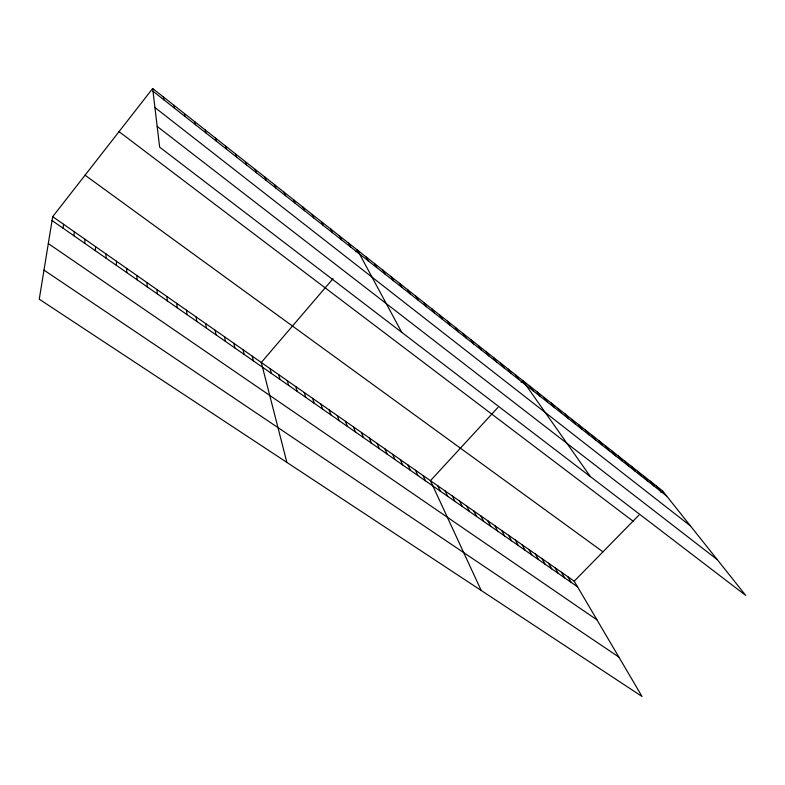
<?xml version="1.0" encoding="UTF-8"?>
<svg xmlns="http://www.w3.org/2000/svg" width="785" height="785" viewBox="0 0 785 785"><rect width="100%" height="100%" fill="white"/><g stroke="black" fill="none" stroke-linecap="round" stroke-linejoin="round"><path stroke-width="1.18" d="M116.406 265.389L116.435 261.228M105.936 258.088L106.053 253.977M95.358 250.719L95.584 246.657M84.692 243.281L85.006 239.268M73.918 235.775L74.34 231.81M63.045 228.19L63.565 224.274M52.693 216.68L39.25 299.193L642.052 696.491L574.218 581.175L52.693 216.68L152.673 88.509L662.638 490.949L745.75 595.442L159.64 147.158L152.673 88.509M333.017 278.685L261.297 362.474L286.888 462.414M356.017 251.808L357.469 250.121L401.724 332.31M497.935 407.444L430.445 480.695L481.215 590.497M521.171 382.226L522.722 380.539L590.418 476.642M574.218 581.175L638.911 515.156M660.941 492.686L662.638 490.949M43.989 270.118L618.845 657.035M48.307 243.556L596.983 619.885M52.065 220.536L577.524 586.807M85.055 175.192L602.968 551.835M119.035 131.625L633.024 521.161M157.177 126.414L717.245 559.607M154.93 107.535L690.476 525.94M152.996 91.237L666.681 496.032M656.466 486.072L660.479 491.145M650.245 481.166L654.229 486.219M643.975 476.22L647.929 481.254M637.665 471.245L641.581 476.26M631.307 466.221L635.193 471.216M624.899 461.168L628.756 466.143M618.452 456.075L622.26 461.03M611.947 450.943L615.725 455.879M605.392 445.772L609.14 450.688M598.788 440.562L602.497 445.448M592.135 435.312L595.805 440.179M585.433 430.023L589.064 434.87M578.682 424.695L582.274 429.513M571.872 419.318L575.425 424.126M565.014 413.911L568.526 418.69M558.106 408.455L561.579 413.204M551.139 402.96L554.573 407.68M544.123 397.416L547.508 402.116M537.048 391.833L540.384 396.513M529.914 386.21L533.211 390.851M515.48 374.818L518.689 379.41M508.18 369.058L511.339 373.621M500.82 363.249L503.931 367.782M493.402 357.391L496.463 361.895M485.915 351.484L488.937 355.968M478.379 345.537L481.342 349.982M470.774 339.542L473.689 343.958M463.111 333.488L465.976 337.874M455.388 327.394L458.195 331.741M447.597 321.242L450.354 325.559M439.737 315.05L442.446 319.328M431.819 308.799L434.468 313.048M423.831 302.5L426.422 306.709M415.785 296.141L418.317 300.312M407.66 289.734L410.133 293.865M399.477 283.267L401.891 287.369M567.859 576.73L571.137 582.352M391.215 276.752L393.57 280.814M561.461 572.255L564.7 577.868M555.015 567.751L558.223 573.344M382.884 270.177L385.18 274.2M548.519 563.218L551.688 568.791M541.974 558.645L545.114 564.209M374.484 263.554L376.712 267.528M535.39 554.033L538.481 559.587M528.747 549.402L531.808 554.936M366.016 256.862L368.175 260.806M522.064 544.721L525.087 550.246M515.333 540.021L518.306 545.526M508.543 535.272L511.486 540.767M501.703 530.493L504.608 535.978M348.589 243.114L350.61 246.961M494.825 525.685L497.68 531.151M487.877 520.838L490.694 526.284M339.62 236.04L341.583 239.847M480.891 515.951L483.668 521.377M473.846 511.025L476.573 516.442M330.583 228.906L332.467 232.664M466.751 506.07L469.44 511.457M459.598 501.065L462.237 506.443M321.457 221.704L323.273 225.413M452.396 496.032L454.986 501.389M445.134 490.959L447.685 496.297M312.253 214.442L313.99 218.102M437.814 485.846L440.316 491.165M302.961 207.112L304.619 210.723M423.017 475.494L425.421 480.783M415.53 470.264L417.875 475.524M293.58 199.704L295.17 203.276M407.984 464.995L410.28 470.225M400.379 459.676L402.626 464.887M284.121 192.237L285.622 195.75M392.706 454.319L394.904 459.51M384.984 448.922L387.123 454.093M274.573 184.701L275.996 188.164M377.192 443.476L379.283 448.627M369.342 437.991L371.384 443.113M264.928 177.096L266.272 180.501M361.434 432.457L363.416 437.559M353.456 426.883L355.379 431.956M255.203 169.423L256.459 172.769M345.42 421.27L347.284 426.314M337.314 415.599L339.12 420.623M245.381 161.671L246.559 164.968M329.141 409.888L330.887 414.882M320.908 404.138L322.586 409.103M235.471 153.85L236.56 157.088M312.597 398.329L314.216 403.264M304.227 392.48L305.777 397.387M225.462 145.951L226.463 149.13M295.778 386.573L297.27 391.46M287.271 380.627L288.694 385.474M215.365 137.983L216.267 141.094M278.685 374.622L280.039 379.449M270.03 368.577L271.316 373.366M205.16 129.927L205.974 132.989M252.23 356.135L253.378 360.864M194.866 121.803L195.583 124.795M243.085 349.747L244.155 354.427M233.851 343.29L234.852 347.941M184.465 113.599L185.093 116.533M224.539 336.785L225.462 341.406M173.976 105.318L174.496 108.183M215.149 330.22L215.993 334.802M205.67 323.597L206.435 328.14M163.368 96.947L163.8 99.754M196.113 316.914L196.79 321.418M186.467 310.173L187.056 314.638M176.733 303.363L177.243 307.789M166.911 296.504L167.333 300.89M157 289.577L157.334 293.914M146.991 282.59L147.246 286.878M136.904 275.535L137.061 279.784M126.709 268.411L126.777 272.621"/></g></svg>
